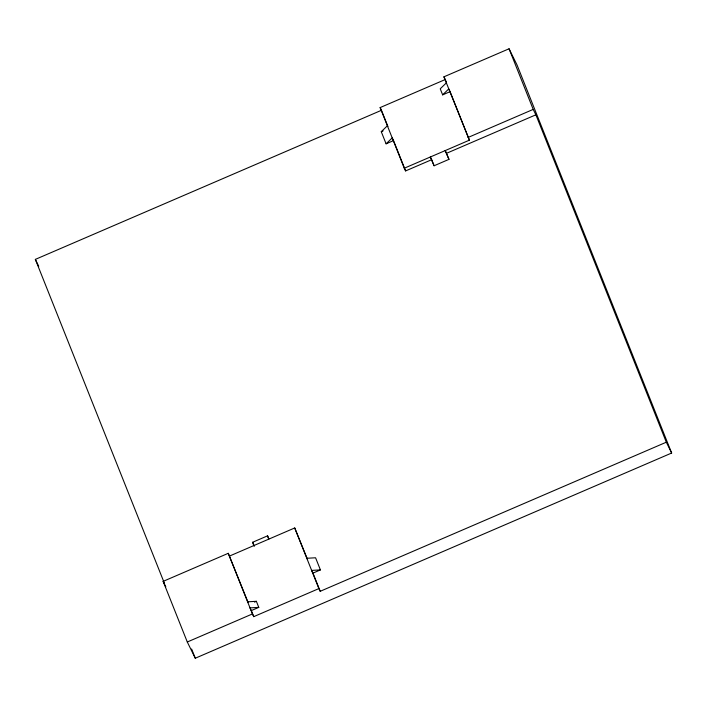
<?xml version="1.0" encoding="UTF-8"?>
<svg xmlns="http://www.w3.org/2000/svg" width="707" height="707" viewBox="0 0 707 707"><rect width="100%" height="100%" fill="white"/><g stroke="black" fill="none" stroke-linecap="round" stroke-linejoin="round"><path stroke-width="1.06" d="M448.972 159.349L445.224 150.582L448.972 159.349L434.089 165.765L431.668 159.702L405.615 170.917L393.543 140.605L386.093 143.813L381.267 131.688L387.374 125.775M446.347 82.887L440.231 88.799L442.644 94.862L450.094 91.654L469.413 140.163L404.289 168.213L380.127 107.588L445.26 79.529L446.462 82.56M386.093 143.813L392.208 137.9L393.543 140.605M442.644 94.862L448.759 88.949L450.094 91.654M469.413 140.163L443.925 76.824L509.058 48.774L517.047 65L671.65 453.028L195.282 658.226L187.293 642L163.14 581.366L228.264 553.316L248.122 602.497M164.581 583.708L35.35 259.389L381.462 110.292L387.904 126.456M381.267 131.688L383.123 130.883M468.087 137.458L533.211 109.399L535.879 114.808L666.321 442.202L671.65 453.028M446.559 153.286L535.879 114.808M253.786 545.601L252.699 542.242L267.591 535.826L268.801 538.858M229.598 556.02L294.722 527.961L307.333 558.963M320.412 569.904L311.637 570.408L312.971 573.112L320.412 569.904L315.578 557.779L306.803 558.274M254.502 602.117L256.367 601.312L258.78 607.375L251.338 610.583L250.004 607.879L258.78 607.375M187.293 642L252.426 613.941L253.751 616.645L318.884 588.595L320.218 591.299L666.321 442.202M247.591 601.816L256.367 601.312M443.925 76.824L445.26 79.529M431.668 159.702L430.342 156.989L434.089 165.765M380.127 107.588L381.462 110.292M404.289 168.213L405.615 170.917M35.35 259.389L38.735 266.274M163.14 581.366L165.8 586.783M509.058 48.774L533.211 109.399M312.971 573.112L320.218 591.299M294.722 527.961L318.884 588.595M252.699 542.242L254.317 546.281M251.338 610.583L253.751 616.645M228.264 553.316L252.426 613.941M191.615 649.017L195.282 658.226M267.591 535.826L268.678 539.185"/></g></svg>
